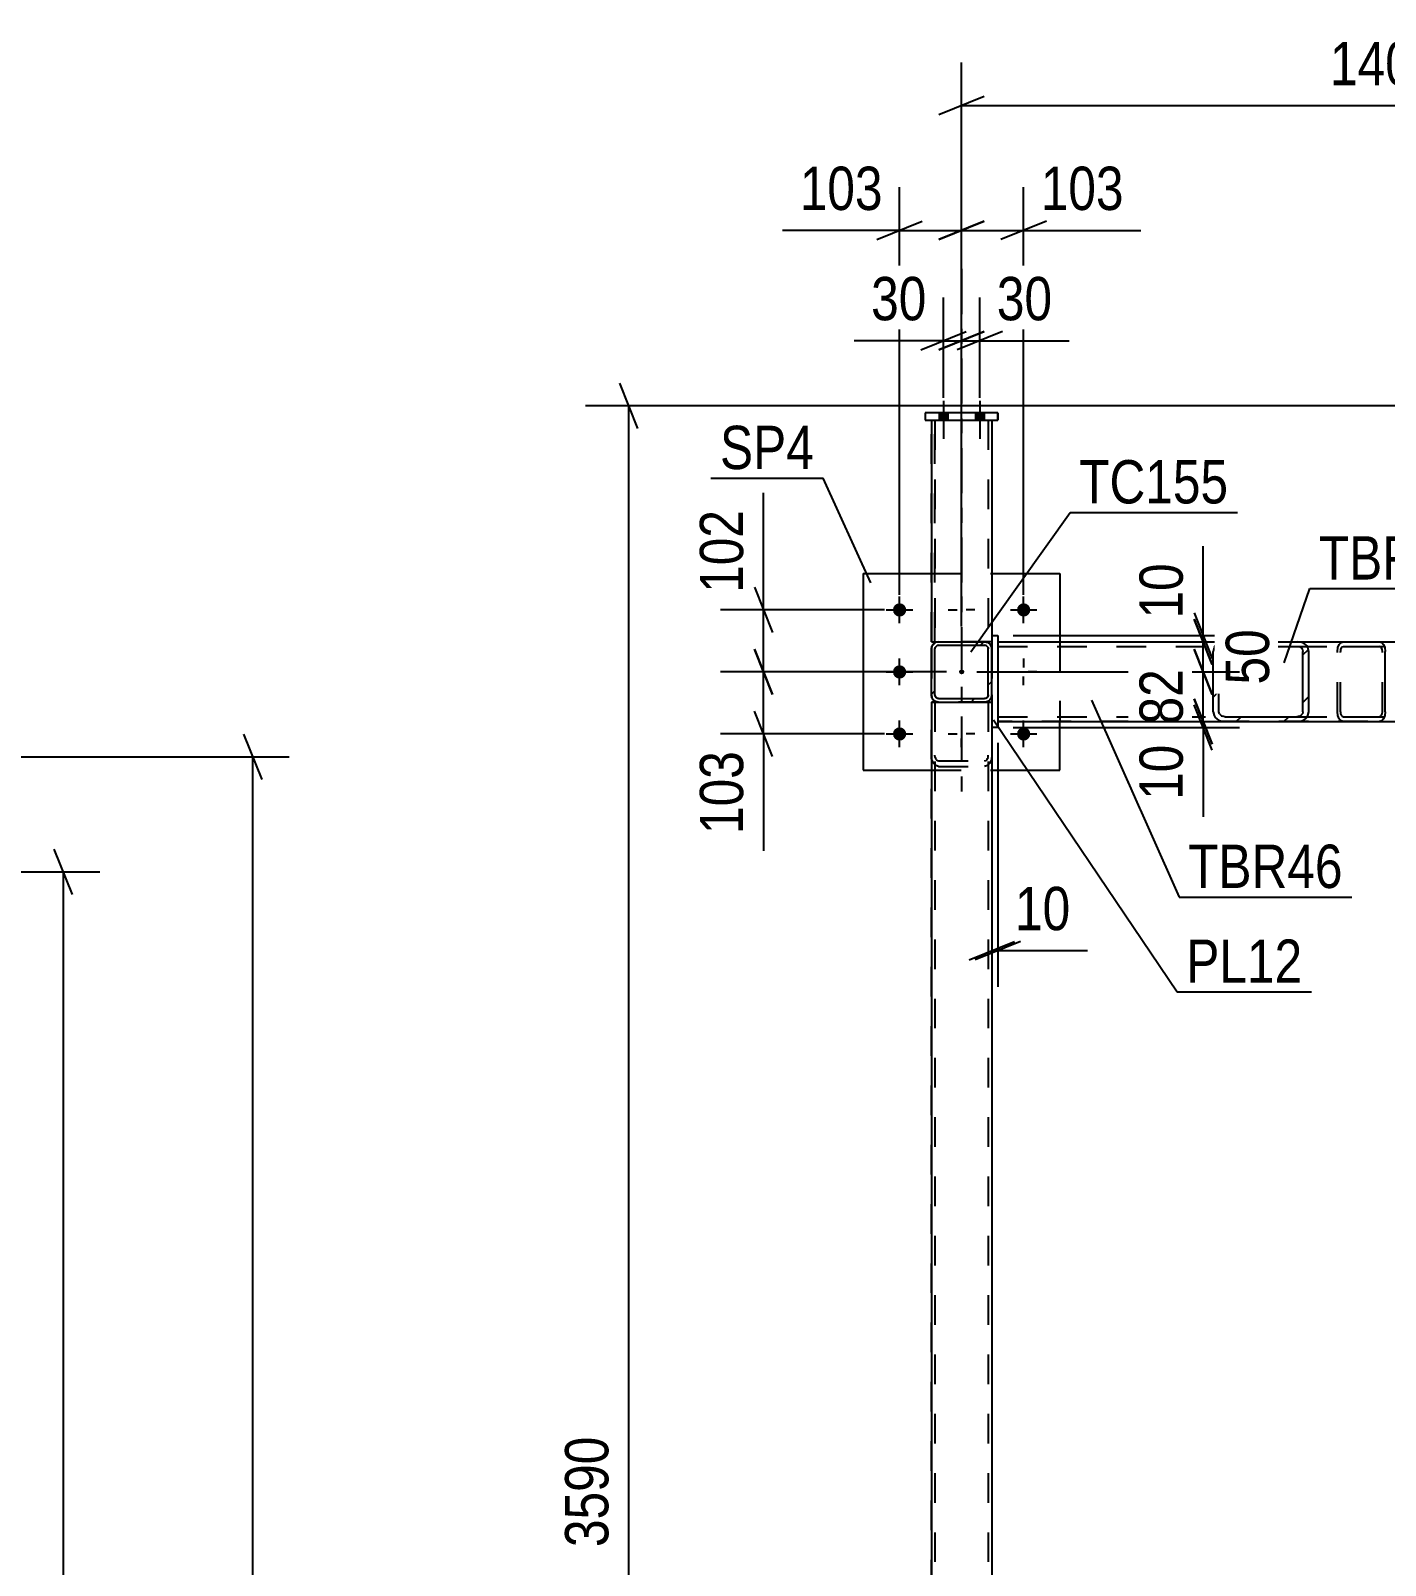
# Model space of a CAD drawing. Header units: millimetres. Extents: x -851 to 338, y -786 to 55.
# Drawn here: x -60.4 to 29.1, y -236.6 to -135.2 of the extents above; entities that cross this region are included whole.
import ezdxf

# ---------------------------------------------------------------- set-up
doc = ezdxf.new("R2010")
doc.units = ezdxf.units.MM
doc.linetypes.add('DXK_LINE_DOT2', pattern=[3.9198, 1.9599, -1.9599])
doc.linetypes.add('DXK_LINE_DOT3', pattern=[5.9187, 2.979, -0.9799, 0.9799, -0.9799])
doc.styles.add('Arial Narrow', font='ARIALN.TTF', dxfattribs={"height": 0.2})

# ---------------------------------------------------------------- blocks, each defined once
blk = doc.blocks.new('Part-232933133-10130 - 10128')
at = {"linetype": 'Continuous'}
h = blk.add_hatch(dxfattribs=at)
h.set_pattern_fill('', scale=0.7, style=0, pattern_type=0)
h.set_pattern_definition([(45, (-0.5788, -175.5935), (-1.5715, 1.5715), [])])
h.paths.add_polyline_path([(-0.4, -175.56), (-0.58, -175.59), (-0.73, -175.7), (-0.84, -175.85), (-0.88, -176.04), (-0.88, -179.08), (-0.84, -179.26), (-0.73, -179.42), (-0.58, -179.52), (-0.4, -179.56), (2.64, -179.56), (2.83, -179.52), (2.98, -179.42), (3.09, -179.26), (3.12, -179.08), (3.12, -176.04), (3.09, -175.85), (2.98, -175.7), (2.83, -175.59), (2.64, -175.56)])
h.paths.add_polyline_path([(2.64, -175.8), (2.74, -175.82), (2.81, -175.87), (2.87, -175.95), (2.88, -176.04), (2.88, -179.08), (2.87, -179.17), (2.81, -179.25), (2.74, -179.3), (2.64, -179.32), (-0.4, -179.32), (-0.49, -179.3), (-0.56, -179.25), (-0.62, -179.17), (-0.64, -179.08), (-0.64, -176.04), (-0.62, -175.95), (-0.56, -175.87), (-0.49, -175.82), (-0.4, -175.8)])
blk.add_hatch(color=30, dxfattribs=at).paths.add_polyline_path([(1.12, -177.66, -1), (1.12, -177.46, -1)])
at = {"color": 7, "linetype": 'DXK_LINE_DOT2'}
for p, q in [((-0.88, -176.04), (-0.84, -175.85)), ((-0.88, -176.04), (-0.88, -179.08)), ((-0.88, -176.04), (-0.88, -176.04)), ((-0.62, -175.95), (-0.64, -176.04)), ((-0.64, -179.08), (-0.64, -176.04)), ((-0.56, -175.87), (-0.62, -175.95)), ((-0.58, -175.59), (-0.4, -175.56)), ((-0.49, -175.82), (-0.56, -175.87)), ((-0.4, -175.8), (-0.49, -175.82)), ((-0.4, -175.56), (2.64, -175.56)), ((-0.4, -175.8), (2.64, -175.8)), ((2.64, -175.56), (2.74, -175.58)), ((2.74, -175.82), (2.64, -175.8)), ((2.74, -175.58), (2.83, -175.59)), ((2.81, -175.87), (2.74, -175.82)), ((2.87, -175.95), (2.81, -175.87)), ((2.88, -176.04), (2.87, -175.95)), ((2.88, -179.08), (2.88, -176.04)), ((3.09, -175.85), (3.12, -176.04)), ((3.12, -179.08), (3.12, -176.04)), ((-0.84, -179.26), (-0.88, -179.08)), ((-0.64, -179.08), (-0.62, -179.17)), ((-0.62, -179.17), (-0.56, -179.25)), ((-0.4, -179.56), (-0.58, -179.52)), ((-0.56, -179.25), (-0.49, -179.3)), ((-0.49, -179.3), (-0.4, -179.32)), ((-0.4, -179.32), (2.64, -179.32)), ((-0.4, -179.56), (2.64, -179.56)), ((2.64, -179.32), (2.74, -179.3)), ((2.83, -179.52), (2.64, -179.56)), ((2.74, -179.3), (2.81, -179.25)), ((2.81, -179.25), (2.87, -179.17)), ((2.87, -179.17), (2.88, -179.08)), ((3.12, -179.08), (3.09, -179.26))]:
    blk.add_line(p, q, dxfattribs=at)
at = {"color": 2, "linetype": 'Continuous'}
for p, q in [((-0.84, -175.85), (-0.88, -176.04)), ((-0.88, -176.04), (-0.88, -176.04)), ((-0.88, -179.08), (-0.88, -176.04)), ((-0.64, -176.04), (-0.62, -175.95)), ((-0.64, -176.04), (-0.64, -176.04)), ((-0.64, -179.08), (-0.64, -176.04)), ((-0.62, -175.95), (-0.56, -175.87)), ((-0.4, -175.56), (-0.58, -175.59)), ((-0.56, -175.87), (-0.49, -175.82)), ((-0.49, -175.82), (-0.4, -175.8)), ((-0.4, -175.56), (-0.4, -175.56)), ((-0.4, -175.56), (2.64, -175.56)), ((-0.4, -175.8), (-0.4, -175.8)), ((-0.4, -175.8), (2.64, -175.8)), ((2.64, -175.56), (2.64, -175.56)), ((2.83, -175.59), (2.64, -175.56)), ((2.64, -175.8), (2.64, -175.8)), ((2.64, -175.8), (2.74, -175.82)), ((2.74, -175.82), (2.81, -175.87)), ((2.81, -175.87), (2.87, -175.95)), ((2.87, -175.95), (2.88, -176.04)), ((2.88, -176.04), (2.88, -176.04)), ((2.88, -179.08), (2.88, -176.04)), ((3.12, -176.04), (3.09, -175.85)), ((3.12, -176.04), (3.12, -176.04)), ((3.12, -179.08), (3.12, -176.04)), ((-0.88, -179.08), (-0.88, -179.08)), ((-0.88, -179.08), (-0.84, -179.26)), ((-0.64, -179.08), (-0.64, -179.08)), ((-0.62, -179.17), (-0.64, -179.08)), ((-0.56, -179.25), (-0.62, -179.17)), ((-0.58, -179.52), (-0.4, -179.56)), ((-0.49, -179.3), (-0.56, -179.25)), ((-0.4, -179.32), (-0.49, -179.3)), ((-0.4, -179.32), (-0.4, -179.32)), ((-0.4, -179.32), (2.64, -179.32)), ((-0.4, -179.56), (-0.4, -179.56)), ((-0.4, -179.56), (2.64, -179.56)), ((2.74, -179.3), (2.64, -179.32)), ((2.64, -179.32), (2.64, -179.32)), ((2.64, -179.56), (2.83, -179.52)), ((2.64, -179.56), (2.64, -179.56)), ((2.81, -179.25), (2.74, -179.3)), ((2.87, -179.17), (2.81, -179.25)), ((2.88, -179.08), (2.87, -179.17)), ((2.88, -179.08), (2.88, -179.08)), ((3.09, -179.26), (3.12, -179.08)), ((3.12, -179.08), (3.12, -179.08))]:
    blk.add_line(p, q, dxfattribs=at)
at = {"color": 30, "linetype": 'DXK_LINE_DOT3'}
blk.add_line((1.12, -177.56), (1.12, -177.56), dxfattribs=at)
at = {"color": 30, "linetype": 'Continuous'}
blk.add_circle((1.12, -177.56), 0.1, dxfattribs=at)
at = {"color": 7, "linetype": 'DXK_LINE_DOT2'}
for centre, start, end in [((-0.4, -176.04), 112.5, 157.5), ((2.64, -176.04), 22.5, 67.5), ((-0.4, -179.08), 202.5, 247.5), ((2.64, -179.08), 292.5, 337.5)]:
    blk.add_arc(centre, 0.48, start, end, dxfattribs=at)
at = {"color": 2, "linetype": 'Continuous'}
for centre, start, end in [((-0.4, -176.04), 112.5, 157.5), ((2.64, -176.04), 22.5, 67.5), ((-0.4, -179.08), 202.5, 247.5), ((2.64, -179.08), 292.5, 337.5)]:
    blk.add_arc(centre, 0.48, start, end, dxfattribs=at)
blk = doc.blocks.new('Bolt-232933133-10207 - 10128')
at = {"linetype": 'Continuous'}
for points in [[(-2.98, -173.02, -1), (-2.98, -173.9, -1)], [(5.22, -173.02, -1), (5.22, -173.9, -1)], [(-2.98, -177.12, -1), (-2.98, -178, -1)], [(-2.98, -181.22, -1), (-2.98, -182.1, -1)], [(5.22, -181.22, -1), (5.22, -182.1, -1)]]:
    blk.add_hatch(color=1, dxfattribs=at).paths.add_polyline_path(points)
at = {"color": 1, "linetype": 'Continuous'}
for p, q in [((-3.86, -173.46), (-2.1, -173.46)), ((-2.98, -174.34), (-2.98, -172.58)), ((0.24, -173.46), (0.83, -173.46)), ((1.12, -172.58), (1.12, -173.16)), ((2, -173.46), (1.42, -173.46)), ((4.34, -173.46), (6.1, -173.46)), ((5.22, -174.34), (5.22, -172.58)), ((1.12, -174.34), (1.12, -173.75)), ((-2.98, -178.44), (-2.98, -176.68)), ((5.22, -176.68), (5.22, -177.26)), ((-3.86, -177.56), (-2.1, -177.56)), ((4.34, -177.56), (4.93, -177.56)), ((5.22, -178.44), (5.22, -177.85)), ((6.1, -177.56), (5.52, -177.56)), ((-2.98, -182.54), (-2.98, -180.78)), ((1.12, -180.78), (1.12, -181.36)), ((5.22, -182.54), (5.22, -180.78)), ((-3.86, -181.66), (-2.1, -181.66)), ((0.24, -181.66), (0.83, -181.66)), ((1.12, -182.54), (1.12, -181.95)), ((2, -181.66), (1.42, -181.66)), ((4.34, -181.66), (6.1, -181.66))]:
    blk.add_line(p, q, dxfattribs=at)
blk = doc.blocks.new('Part-232933133-10540 - 10128')
at = {"color": 7, "linetype": 'DXK_LINE_DOT2'}
for p, q in [((-0.88, -300.93), (-0.88, -179.56)), ((-0.88, -179.56), (3.12, -179.56)), ((-0.64, -179.56), (-0.64, -300.93)), ((2.88, -179.56), (2.88, -300.93)), ((3.12, -179.56), (3.12, -300.93))]:
    blk.add_line(p, q, dxfattribs=at)
blk = doc.blocks.new('Part-232933133-10186 - 10128')
at = {"color": 2, "linetype": 'Continuous'}
for p, q in [((3.12, -175.16), (3.52, -175.16)), ((3.52, -175.16), (3.52, -181.24)), ((3.12, -175.56), (3.12, -176.04)), ((3.12, -179.08), (3.12, -181.24)), ((3.52, -181.24), (3.12, -181.24))]:
    blk.add_line(p, q, dxfattribs=at)
at = {"color": 7, "linetype": 'DXK_LINE_DOT2'}
for p, q in [((3.12, -175.16), (3.12, -175.56)), ((3.12, -176.04), (3.12, -179.08))]:
    blk.add_line(p, q, dxfattribs=at)
blk = doc.blocks.new('Part-232933133-10527 - 10128')
at = {"linetype": 'Continuous'}
h = blk.add_hatch(dxfattribs=at)
h.set_pattern_fill('', scale=0.7, style=0, pattern_type=0)
h.set_pattern_definition([(45, (34.653, -175.6067), (-1.57154, 1.57154), [])])
h.paths.add_polyline_path([(34.95, -175.56), (34.65, -175.61), (34.4, -175.75), (34.24, -175.95), (34.18, -176.2), (34.18, -180.2), (34.24, -180.44), (34.4, -180.65), (34.65, -180.79), (34.95, -180.84), (39.73, -180.84), (40.03, -180.79), (40.28, -180.65), (40.44, -180.44), (40.5, -180.2), (40.5, -176.2), (40.44, -175.95), (40.28, -175.75), (40.03, -175.61), (39.73, -175.56)])
h.paths.add_polyline_path([(39.73, -175.88), (39.88, -175.9), (40, -175.97), (40.09, -176.08), (40.12, -176.2), (40.12, -180.2), (40.09, -180.32), (40, -180.42), (39.88, -180.49), (39.73, -180.52), (34.95, -180.52), (34.8, -180.49), (34.68, -180.42), (34.59, -180.32), (34.56, -180.2), (34.56, -176.2), (34.59, -176.08), (34.68, -175.97), (34.8, -175.9), (34.95, -175.88)])
at = {"color": 2, "linetype": 'Continuous'}
for p, q in [((3.52, -175.56), (18.51, -175.56)), ((28.74, -175.56), (34.95, -175.56)), ((34.24, -175.95), (34.18, -176.2)), ((34.18, -180.2), (34.18, -176.2)), ((34.56, -176.2), (34.59, -176.08)), ((34.56, -180.2), (34.56, -176.2)), ((34.95, -175.56), (34.65, -175.61)), ((34.8, -175.9), (34.95, -175.88)), ((34.95, -175.56), (39.73, -175.56)), ((34.95, -175.88), (39.73, -175.88)), ((40.03, -175.61), (39.73, -175.56)), ((39.73, -175.88), (39.88, -175.9)), ((40.09, -176.08), (40.12, -176.2)), ((40.12, -180.2), (40.12, -176.2)), ((40.5, -176.2), (40.44, -175.95)), ((40.5, -180.2), (40.5, -176.2)), ((34.18, -180.2), (34.24, -180.44)), ((34.59, -180.32), (34.56, -180.2)), ((34.95, -180.52), (34.8, -180.49)), ((34.95, -180.52), (39.73, -180.52)), ((39.88, -180.49), (39.73, -180.52)), ((40.12, -180.2), (40.09, -180.32)), ((40.44, -180.44), (40.5, -180.2)), ((3.52, -180.84), (18.51, -180.84)), ((28.74, -180.84), (34.95, -180.84)), ((34.65, -180.79), (34.95, -180.84)), ((34.95, -180.84), (39.73, -180.84)), ((39.73, -180.84), (40.03, -180.79))]:
    blk.add_line(p, q, dxfattribs=at)
at = {"color": 7, "linetype": 'DXK_LINE_DOT2'}
for p, q in [((3.52, -175.56), (39.73, -175.56)), ((3.52, -175.56), (3.52, -180.84)), ((3.52, -175.88), (34.95, -175.88)), ((3.52, -175.88), (39.73, -175.88)), ((18.51, -175.56), (28.74, -175.56)), ((3.52, -180.52), (39.73, -180.52)), ((3.52, -180.52), (34.95, -180.52)), ((39.73, -180.84), (3.52, -180.84)), ((18.51, -180.84), (28.74, -180.84))]:
    blk.add_line(p, q, dxfattribs=at)
at = {"color": 2, "linetype": 'Continuous'}
for centre, radius, start, end in [((34.87, -176.29), 0.716, 107.7012, 152.0538), ((34.91, -176.24), 0.358, 107.7012, 152.0538), ((39.77, -176.24), 0.358, 27.9464, 72.2988), ((39.81, -176.29), 0.716, 27.9464, 72.2988), ((34.87, -180.11), 0.716, 207.9464, 252.2988), ((34.91, -180.15), 0.358, 207.9464, 252.2988), ((39.77, -180.15), 0.358, 287.7012, 332.0538), ((39.81, -180.11), 0.716, 287.7012, 332.0538)]:
    blk.add_arc(centre, radius, start, end, dxfattribs=at)
blk = doc.blocks.new('Part-232933133-59871 - 10128')
at = {"color": 7, "linetype": 'DXK_LINE_DOT2'}
for p, q in [((3.52, -160.44), (-1.28, -160.44)), ((-1.28, -160.44), (-1.28, -160.92)), ((-1.28, -160.92), (3.52, -160.92)), ((3.52, -160.92), (3.52, -160.44))]:
    blk.add_line(p, q, dxfattribs=at)
blk = doc.blocks.new('Part-232933133-10453 - 10128')
at = {"color": 2, "linetype": 'Continuous'}
for p, q in [((-5.38, -171.06), (-5.38, -184.06)), ((-5.38, -171.06), (-0.88, -171.06)), ((3.12, -171.06), (7.62, -171.06)), ((7.62, -171.06), (7.62, -175.56)), ((7.62, -184.06), (7.62, -180.84)), ((-5.38, -184.06), (-0.88, -184.06)), ((3.12, -184.06), (7.62, -184.06))]:
    blk.add_line(p, q, dxfattribs=at)
at = {"color": 7, "linetype": 'DXK_LINE_DOT2'}
for p, q in [((-0.88, -171.06), (3.12, -171.06)), ((7.62, -175.56), (7.62, -180.84)), ((-0.88, -184.06), (3.12, -184.06))]:
    blk.add_line(p, q, dxfattribs=at)
blk = doc.blocks.new('Part-232933133-10522 - 10128')
at = {"linetype": 'Continuous'}
h = blk.add_hatch(dxfattribs=at)
h.set_pattern_fill('', scale=0.7, style=0, pattern_type=0)
h.set_pattern_definition([(45, (18.221, -175.6067), (-1.57154, 1.57154), [])])
h.paths.add_polyline_path([(18.51, -175.56), (18.22, -175.61), (17.97, -175.75), (17.81, -175.95), (17.75, -176.2), (17.75, -180.2), (17.81, -180.44), (17.97, -180.65), (18.22, -180.79), (18.51, -180.84), (23.3, -180.84), (23.6, -180.79), (23.84, -180.65), (24.01, -180.44), (24.07, -180.2), (24.07, -176.2), (24.01, -175.95), (23.84, -175.75), (23.6, -175.61), (23.3, -175.56)])
h.paths.add_polyline_path([(23.3, -175.88), (23.45, -175.9), (23.57, -175.97), (23.66, -176.08), (23.68, -176.2), (23.68, -180.2), (23.66, -180.32), (23.57, -180.42), (23.45, -180.49), (23.3, -180.52), (18.51, -180.52), (18.37, -180.49), (18.24, -180.42), (18.16, -180.32), (18.13, -180.2), (18.13, -176.2), (18.16, -176.08), (18.24, -175.97), (18.37, -175.9), (18.51, -175.88)])
at = {"color": 2, "linetype": 'Continuous'}
for p, q in [((17.81, -175.95), (17.75, -176.2)), ((17.75, -180.2), (17.75, -176.2)), ((18.13, -176.2), (18.16, -176.08)), ((18.13, -180.2), (18.13, -176.2)), ((18.51, -175.56), (18.22, -175.61)), ((18.37, -175.9), (18.51, -175.88)), ((18.51, -175.56), (23.3, -175.56)), ((18.51, -175.88), (23.3, -175.88)), ((23.3, -175.56), (28.74, -175.56)), ((23.6, -175.61), (23.3, -175.56)), ((23.3, -175.88), (23.45, -175.9)), ((23.66, -176.08), (23.68, -176.2)), ((23.68, -180.2), (23.68, -176.2)), ((24.07, -176.2), (24.01, -175.95)), ((24.07, -180.2), (24.07, -176.2)), ((28.74, -175.56), (28.89, -175.61)), ((28.89, -175.61), (29.01, -175.75)), ((29.01, -175.75), (29.09, -175.95)), ((29.09, -175.95), (29.12, -176.2)), ((29.12, -180.2), (29.12, -176.2)), ((17.75, -180.2), (17.81, -180.44)), ((18.16, -180.32), (18.13, -180.2)), ((18.51, -180.52), (18.37, -180.49)), ((18.51, -180.52), (23.3, -180.52)), ((23.45, -180.49), (23.3, -180.52)), ((23.68, -180.2), (23.66, -180.32)), ((24.01, -180.44), (24.07, -180.2)), ((29.09, -180.44), (29.01, -180.65)), ((29.12, -180.2), (29.09, -180.44)), ((18.22, -180.79), (18.51, -180.84)), ((18.51, -180.84), (23.3, -180.84)), ((23.3, -180.84), (23.6, -180.79)), ((23.3, -180.84), (28.74, -180.84)), ((28.89, -180.79), (28.74, -180.84)), ((29.01, -180.65), (28.89, -180.79))]:
    blk.add_line(p, q, dxfattribs=at)
at = {"color": 7, "linetype": 'DXK_LINE_DOT2'}
for p, q in [((18.51, -175.56), (26.35, -175.56)), ((18.51, -175.88), (26.35, -175.88)), ((23.3, -175.88), (28.74, -175.88)), ((25.96, -176.2), (25.99, -175.95)), ((25.96, -180.2), (25.96, -176.2)), ((25.99, -175.95), (26.08, -175.75)), ((26.08, -175.75), (26.2, -175.61)), ((26.17, -176.08), (26.16, -176.2)), ((26.16, -180.2), (26.16, -176.2)), ((26.21, -175.97), (26.17, -176.08)), ((26.2, -175.61), (26.35, -175.56)), ((26.21, -175.97), (26.23, -175.95)), ((26.23, -175.95), (26.27, -175.9)), ((26.27, -175.9), (26.35, -175.88)), ((26.35, -175.56), (28.74, -175.56)), ((26.35, -175.88), (28.74, -175.88)), ((28.81, -175.9), (28.74, -175.88)), ((28.88, -175.97), (28.81, -175.9)), ((28.92, -176.08), (28.88, -175.97)), ((28.93, -176.2), (28.92, -176.08)), ((28.93, -180.2), (28.93, -176.2)), ((18.51, -180.52), (26.35, -180.52)), ((23.3, -180.52), (28.74, -180.52)), ((25.99, -180.44), (25.96, -180.2)), ((26.08, -180.65), (25.99, -180.44)), ((26.16, -180.2), (26.17, -180.32)), ((26.17, -180.32), (26.21, -180.42)), ((26.21, -180.42), (26.27, -180.49)), ((26.27, -180.49), (26.35, -180.52)), ((26.35, -180.52), (28.74, -180.52)), ((28.74, -180.52), (28.81, -180.49)), ((28.81, -180.49), (28.88, -180.42)), ((28.88, -180.42), (28.92, -180.32)), ((28.92, -180.32), (28.93, -180.2)), ((18.51, -180.84), (26.35, -180.84)), ((26.2, -180.79), (26.08, -180.65)), ((26.35, -180.84), (26.2, -180.79)), ((26.35, -180.84), (28.74, -180.84))]:
    blk.add_line(p, q, dxfattribs=at)
at = {"color": 2, "linetype": 'Continuous'}
for centre, radius, start, end in [((18.44, -176.29), 0.716, 107.7012, 152.0536), ((18.48, -176.24), 0.358, 107.7012, 152.0536), ((23.34, -176.24), 0.358, 27.9462, 72.2988), ((23.38, -176.29), 0.716, 27.9462, 72.2988), ((18.44, -180.11), 0.716, 207.9462, 252.2988), ((18.48, -180.15), 0.358, 207.9462, 252.2988), ((23.34, -180.15), 0.358, 287.7012, 332.0536), ((23.38, -180.11), 0.716, 287.7012, 332.0536)]:
    blk.add_arc(centre, radius, start, end, dxfattribs=at)
blk = doc.blocks.new('Part-232933133-10471 - 10128')
at = {"color": 2, "linetype": 'Continuous'}
for p, q in [((-0.88, -179.56), (-0.88, -256.75)), ((-0.88, -179.56), (-0.84, -179.56)), ((-0.84, -179.56), (-0.58, -179.56)), ((-0.58, -179.56), (-0.4, -179.56)), ((2.64, -179.56), (3.09, -179.56)), ((3.09, -179.56), (3.12, -179.56)), ((3.12, -181.24), (3.12, -256.75))]:
    blk.add_line(p, q, dxfattribs=at)
at = {"color": 7, "linetype": 'DXK_LINE_DOT2'}
for p, q in [((-0.64, -179.56), (-0.88, -179.56)), ((2.87, -179.56), (-0.64, -179.56)), ((-0.64, -179.56), (-0.64, -179.56)), ((-0.64, -179.56), (-0.64, -300.94)), ((-0.4, -179.56), (2.64, -179.56)), ((2.87, -179.56), (2.88, -179.56)), ((2.88, -179.56), (3.12, -179.56)), ((2.88, -179.56), (2.88, -300.94)), ((3.12, -179.56), (3.12, -183.06)), ((-0.84, -183.35), (-0.88, -183.06)), ((-0.73, -183.59), (-0.84, -183.35)), ((-0.58, -183.75), (-0.73, -183.59)), ((-0.62, -183.21), (-0.64, -183.06)), ((-0.58, -183.29), (-0.62, -183.21)), ((-0.56, -183.33), (-0.58, -183.29)), ((-0.56, -183.33), (-0.49, -183.41)), ((-0.49, -183.41), (-0.4, -183.44)), ((-0.4, -183.44), (2.64, -183.44)), ((2.64, -183.44), (2.74, -183.41)), ((2.74, -183.41), (2.81, -183.33)), ((2.81, -183.33), (2.83, -183.29)), ((2.83, -183.29), (2.87, -183.21)), ((2.98, -183.59), (2.83, -183.75)), ((2.87, -183.21), (2.88, -183.06)), ((3.09, -183.35), (2.98, -183.59)), ((3.12, -183.06), (3.09, -183.35)), ((-0.4, -183.81), (-0.58, -183.75)), ((-0.4, -183.81), (2.64, -183.81)), ((2.83, -183.75), (2.64, -183.81))]:
    blk.add_line(p, q, dxfattribs=at)
blk = doc.blocks.new('Part-232933133-59866 - 10128')
at = {"color": 7, "linetype": 'DXK_LINE_DOT3'}
blk.add_line((1.12, -150.92), (1.12, -185.56), dxfattribs=at)
at = {"color": 2, "linetype": 'Continuous'}
for p, q in [((-0.88, -160.92), (-0.88, -175.56)), ((3.12, -160.92), (3.12, -175.56)), ((-0.88, -175.56), (-0.41, -175.56)), ((3.09, -175.56), (2.66, -175.56)), ((3.09, -175.56), (3.12, -175.56))]:
    blk.add_line(p, q, dxfattribs=at)
at = {"color": 7, "linetype": 'DXK_LINE_DOT2'}
for p, q in [((-0.88, -160.92), (3.12, -160.92)), ((-0.64, -160.92), (-0.64, -175.56)), ((2.88, -160.92), (2.88, -175.56)), ((-0.41, -175.56), (2.66, -175.56)), ((2.64, -175.56), (2.66, -175.56)), ((3.12, -175.56), (3.09, -175.56))]:
    blk.add_line(p, q, dxfattribs=at)
blk = doc.blocks.new('Part-232933133-59867 - 10128')
at = {"color": 2, "linetype": 'Continuous'}
for p, q in [((3.52, -160.44), (-1.28, -160.44)), ((-1.28, -160.44), (-1.28, -160.92)), ((-1.28, -160.92), (3.52, -160.92)), ((3.52, -160.44), (3.52, -160.92))]:
    blk.add_line(p, q, dxfattribs=at)
blk = doc.blocks.new('Part-232933133-59870 - 10128')
at = {"color": 7, "linetype": 'DXK_LINE_DOT3'}
blk.add_line((1.12, -150.92), (1.12, -185.56), dxfattribs=at)
at = {"color": 7, "linetype": 'DXK_LINE_DOT2'}
for p, q in [((-0.88, -160.92), (3.12, -160.92)), ((-0.88, -175.56), (-0.88, -160.92)), ((-0.64, -175.56), (-0.64, -160.92)), ((2.88, -160.92), (2.88, -175.56)), ((3.12, -160.92), (3.12, -175.56)), ((3.12, -175.56), (-0.88, -175.56))]:
    blk.add_line(p, q, dxfattribs=at)
blk = doc.blocks.new('Part-232933133-59874 - 10128')
at = {"color": 7, "linetype": 'DXK_LINE_DOT3'}
blk.add_line((1.12, -150.92), (1.12, -185.56), dxfattribs=at)
at = {"color": 7, "linetype": 'DXK_LINE_DOT2'}
for p, q in [((-0.88, -160.92), (3.12, -160.92)), ((-0.88, -175.56), (-0.88, -160.92)), ((-0.64, -175.56), (-0.64, -160.92)), ((2.88, -160.92), (2.88, -175.56)), ((3.12, -160.92), (3.12, -175.56)), ((3.12, -175.56), (-0.88, -175.56))]:
    blk.add_line(p, q, dxfattribs=at)
blk = doc.blocks.new('Part-232933133-59875 - 10128')
at = {"color": 7, "linetype": 'DXK_LINE_DOT2'}
for p, q in [((3.52, -160.44), (-1.28, -160.44)), ((-1.28, -160.44), (-1.28, -160.92)), ((-1.28, -160.92), (3.52, -160.92)), ((3.52, -160.92), (3.52, -160.44))]:
    blk.add_line(p, q, dxfattribs=at)
blk = doc.blocks.new('Bolt-232933133-59934 - 10128')
at = {"linetype": 'Continuous'}
for points in [[(-0.36, -160.92), (0.2, -160.92), (0.2, -160.44), (-0.36, -160.44)], [(-0.36, -160.92), (0.2, -160.92), (0.2, -160.44), (-0.36, -160.44)], [(2.04, -160.92), (2.6, -160.92), (2.6, -160.44), (2.04, -160.44)], [(2.04, -160.92), (2.6, -160.92), (2.6, -160.44), (2.04, -160.44)]]:
    blk.add_hatch(color=1, dxfattribs=at).paths.add_polyline_path(points)
at = {"color": 1, "linetype": 'Continuous'}
for p, q in [((-0.08, -159.64), (-0.08, -162.16)), ((-0.08, -159.64), (-0.08, -162.16)), ((2.32, -159.64), (2.32, -162.16)), ((2.32, -159.64), (2.32, -162.16)), ((-0.36, -160.44), (-0.36, -160.92)), ((-0.36, -160.44), (-0.36, -160.92)), ((0.2, -160.44), (0.2, -160.92)), ((0.2, -160.44), (0.2, -160.92)), ((2.04, -160.44), (2.04, -160.92)), ((2.04, -160.44), (2.04, -160.92)), ((2.6, -160.44), (2.6, -160.92)), ((2.6, -160.44), (2.6, -160.92))]:
    blk.add_line(p, q, dxfattribs=at)
blk = doc.blocks.new('Bolt-232933133-59936 - 10128')
at = {"linetype": 'Continuous'}
for points in [[(-0.36, -160.92), (0.2, -160.92), (0.2, -160.44), (-0.36, -160.44)], [(-0.36, -160.92), (0.2, -160.92), (0.2, -160.44), (-0.36, -160.44)], [(2.04, -160.92), (2.6, -160.92), (2.6, -160.44), (2.04, -160.44)], [(2.04, -160.92), (2.6, -160.92), (2.6, -160.44), (2.04, -160.44)]]:
    blk.add_hatch(color=1, dxfattribs=at).paths.add_polyline_path(points)
at = {"color": 1, "linetype": 'Continuous'}
for p, q in [((-0.08, -159.64), (-0.08, -162.16)), ((-0.08, -159.64), (-0.08, -162.16)), ((2.32, -159.64), (2.32, -162.16)), ((2.32, -159.64), (2.32, -162.16)), ((-0.36, -160.44), (-0.36, -160.92)), ((-0.36, -160.44), (-0.36, -160.92)), ((0.2, -160.44), (0.2, -160.92)), ((0.2, -160.44), (0.2, -160.92)), ((2.04, -160.44), (2.04, -160.92)), ((2.04, -160.44), (2.04, -160.92)), ((2.6, -160.44), (2.6, -160.92)), ((2.6, -160.44), (2.6, -160.92))]:
    blk.add_line(p, q, dxfattribs=at)
blk = doc.blocks.new('Bolt-232933133-59938 - 10128')
at = {"linetype": 'Continuous'}
for points in [[(-0.36, -160.92), (0.2, -160.92), (0.2, -160.44), (-0.36, -160.44)], [(-0.36, -160.92), (0.2, -160.92), (0.2, -160.44), (-0.36, -160.44)], [(2.04, -160.92), (2.6, -160.92), (2.6, -160.44), (2.04, -160.44)], [(2.04, -160.92), (2.6, -160.92), (2.6, -160.44), (2.04, -160.44)]]:
    blk.add_hatch(color=1, dxfattribs=at).paths.add_polyline_path(points)
at = {"color": 1, "linetype": 'Continuous'}
for p, q in [((-0.08, -159.64), (-0.08, -162.16)), ((-0.08, -159.64), (-0.08, -162.16)), ((2.32, -159.64), (2.32, -162.16)), ((2.32, -159.64), (2.32, -162.16)), ((-0.36, -160.44), (-0.36, -160.92)), ((-0.36, -160.44), (-0.36, -160.92)), ((0.2, -160.44), (0.2, -160.92)), ((0.2, -160.44), (0.2, -160.92)), ((2.04, -160.44), (2.04, -160.92)), ((2.04, -160.44), (2.04, -160.92)), ((2.6, -160.44), (2.6, -160.92)), ((2.6, -160.44), (2.6, -160.92))]:
    blk.add_line(p, q, dxfattribs=at)
blk = doc.blocks.new('StraightDimension-232933133-8412 - 7182')
at = {"color": 7, "linetype": 'Continuous'}
for p, q in [((-57.65, -192.27), (-58.85, -189.27)), ((-85, -190.77), (-55.85, -190.77)), ((-58.25, -315.77), (-58.25, -190.77))]:
    blk.add_line(p, q, dxfattribs=at)
blk = doc.blocks.new('StraightDimension-232933133-8401 - 7182')
at = {"color": 7, "linetype": 'Continuous'}
for p, q in [((-45.12, -184.67), (-46.32, -181.67)), ((-85, -183.17), (-43.32, -183.17)), ((-45.72, -323.37), (-45.72, -183.17))]:
    blk.add_line(p, q, dxfattribs=at)
blk = doc.blocks.new('StraightDimension-232933133-20250 - 10128')
at = {"color": 7, "linetype": 'Continuous'}
for p, q in [((-12.57, -176.06), (-11.37, -179.06)), ((0.12, -177.56), (-14.82, -177.56)), ((-11.97, -181.66), (-11.97, -177.56)), ((-11.37, -183.16), (-12.57, -180.16)), ((-3.98, -181.66), (-14.82, -181.66)), ((-11.97, -181.66), (-11.97, -189.39)), ((-11.97, -181.66), (-11.97, -189.39))]:
    blk.add_line(p, q, dxfattribs=at)
at = {"color": 0}
blk.add_wipeout([(-12.72, -182.18), (-16.92, -182.18), (-16.92, -188.87), (-12.72, -188.87)], dxfattribs=at)
at = {"color": 3, "style": 'Arial Narrow'}
blk.add_text('103', height=2.863, rotation=90.0002, dxfattribs=at).set_placement((-13.32, -188.27))
blk = doc.blocks.new('StraightDimension-232933133-65411 - 10128')
at = {"color": 7, "linetype": 'Continuous'}
for p, q in [((-20.28, -161.46), (-21.48, -158.46)), ((54.12, -159.96), (-23.73, -159.96)), ((-20.88, -303.56), (-20.88, -159.96))]:
    blk.add_line(p, q, dxfattribs=at)
at = {"color": 0}
blk.add_wipeout([(-21.63, -227.5), (-25.83, -227.5), (-25.83, -236.01), (-21.63, -236.01)], dxfattribs=at)
at = {"color": 3, "style": 'Arial Narrow'}
blk.add_text('3590', height=2.863, rotation=90.0002, dxfattribs=at).set_placement((-22.23, -235.41))
blk = doc.blocks.new('StraightDimension-232933133-10579 - 10128')
at = {"color": 7, "linetype": 'Continuous'}
for p, q in [((1.12, -174.56), (1.12, -137.27)), ((57.12, -174.56), (57.12, -137.27)), ((2.62, -139.52), (-0.38, -140.72)), ((55.62, -140.72), (58.62, -139.52)), ((1.12, -140.12), (57.12, -140.12))]:
    blk.add_line(p, q, dxfattribs=at)
at = {"color": 0}
blk.add_wipeout([(33.38, -139.37), (33.38, -135.17), (24.87, -135.17), (24.87, -139.37)], dxfattribs=at)
at = {"color": 3, "style": 'Arial Narrow'}
blk.add_text('1400', height=2.863, dxfattribs=at).set_placement((25.47, -138.77))
blk = doc.blocks.new('StraightDimension-232933133-20246 - 10128')
at = {"color": 7, "linetype": 'Continuous'}
for p, q in [((-2.98, -172.46), (-2.98, -145.52)), ((1.12, -172.46), (1.12, -145.52)), ((-4.48, -148.97), (-1.48, -147.77)), ((2.62, -147.77), (-0.38, -148.97)), ((-2.98, -148.37), (-10.71, -148.37)), ((-2.98, -148.37), (-10.71, -148.37)), ((-2.98, -148.37), (1.12, -148.37))]:
    blk.add_line(p, q, dxfattribs=at)
at = {"color": 0}
blk.add_wipeout([(-3.5, -147.62), (-3.5, -143.42), (-10.18, -143.42), (-10.18, -147.62)], dxfattribs=at)
at = {"color": 3, "style": 'Arial Narrow'}
blk.add_text('103', height=2.863, dxfattribs=at).set_placement((-9.58, -147.02))
blk = doc.blocks.new('StraightDimension-232933133-20248 - 10128')
at = {"color": 7, "linetype": 'Continuous'}
for p, q in [((1.12, -172.46), (1.12, -145.52)), ((5.22, -172.46), (5.22, -145.52)), ((-0.38, -148.97), (2.62, -147.77)), ((6.72, -147.77), (3.72, -148.97)), ((1.12, -148.37), (5.22, -148.37)), ((5.22, -148.37), (12.96, -148.37)), ((5.22, -148.37), (12.96, -148.37))]:
    blk.add_line(p, q, dxfattribs=at)
at = {"color": 0}
blk.add_wipeout([(12.43, -147.62), (12.43, -143.42), (5.75, -143.42), (5.75, -147.62)], dxfattribs=at)
at = {"color": 3, "style": 'Arial Narrow'}
blk.add_text('103', height=2.863, dxfattribs=at).set_placement((6.35, -147.02))
blk = doc.blocks.new('StraightDimension-232933133-20252 - 10128')
at = {"color": 7, "linetype": 'Continuous'}
for p, q in [((-11.97, -173.46), (-11.97, -165.72)), ((-11.97, -173.46), (-11.97, -165.72)), ((-12.57, -171.96), (-11.37, -174.96)), ((-3.98, -173.46), (-14.82, -173.46)), ((-11.97, -177.56), (-11.97, -173.46)), ((-11.37, -179.06), (-12.57, -176.06)), ((0.12, -177.56), (-14.82, -177.56))]:
    blk.add_line(p, q, dxfattribs=at)
at = {"color": 0}
blk.add_wipeout([(-12.72, -166.25), (-16.92, -166.25), (-16.92, -172.93), (-12.72, -172.93)], dxfattribs=at)
at = {"color": 3, "style": 'Arial Narrow'}
blk.add_text('102', height=2.863, rotation=90.0002, dxfattribs=at).set_placement((-13.32, -172.33))
blk = doc.blocks.new('StraightDimension-232933133-41950 - 10128')
at = {"color": 7, "linetype": 'Continuous'}
for p, q in [((3.12, -182.24), (3.12, -198.38)), ((3.52, -182.24), (3.52, -198.38)), ((1.62, -196.58), (4.62, -195.38)), ((5.02, -195.38), (2.02, -196.58)), ((3.12, -195.98), (3.52, -195.98)), ((3.52, -195.98), (9.43, -195.98)), ((3.52, -195.98), (9.43, -195.98))]:
    blk.add_line(p, q, dxfattribs=at)
at = {"color": 0}
blk.add_wipeout([(8.91, -195.23), (8.91, -191.03), (4.05, -191.03), (4.05, -195.23)], dxfattribs=at)
at = {"color": 3, "style": 'Arial Narrow'}
blk.add_text('10', height=2.863, dxfattribs=at).set_placement((4.65, -194.63))
blk = doc.blocks.new('StraightDimension-232933133-72231 - 10128')
at = {"color": 7, "linetype": 'Continuous'}
for p, q in [((17.09, -175.16), (17.09, -169.25)), ((17.09, -175.16), (17.09, -169.25)), ((16.49, -173.66), (17.69, -176.66)), ((17.69, -177.06), (16.49, -174.06)), ((4.52, -175.16), (19.49, -175.16)), ((17.09, -175.56), (17.09, -175.16)), ((4.52, -175.56), (19.49, -175.56))]:
    blk.add_line(p, q, dxfattribs=at)
at = {"color": 0}
blk.add_wipeout([(16.34, -169.78), (12.14, -169.78), (12.14, -174.63), (16.34, -174.63)], dxfattribs=at)
at = {"color": 3, "style": 'Arial Narrow'}
blk.add_text('10', height=2.863, rotation=90.0002, dxfattribs=at).set_placement((15.74, -174.03))
blk = doc.blocks.new('StraightDimension-232933133-72232 - 10128')
at = {"color": 7, "linetype": 'Continuous'}
for p, q in [((16.49, -174.06), (17.69, -177.06)), ((4.52, -175.56), (19.94, -175.56)), ((17.69, -179.06), (16.49, -176.06)), ((17.09, -177.56), (17.09, -175.56)), ((2.12, -177.56), (19.94, -177.56))]:
    blk.add_line(p, q, dxfattribs=at)
at = {"color": 0}
blk.add_wipeout([(22.04, -174.13), (17.84, -174.13), (17.84, -178.99), (22.04, -178.99)], dxfattribs=at)
at = {"color": 3, "style": 'Arial Narrow'}
blk.add_text('50', height=2.863, rotation=90.0002, dxfattribs=at).set_placement((21.44, -178.39))
blk = doc.blocks.new('StraightDimension-232933133-72233 - 10128')
at = {"color": 7, "linetype": 'Continuous'}
for p, q in [((16.49, -176.06), (17.69, -179.06)), ((2.12, -177.56), (19.49, -177.56)), ((17.09, -180.84), (17.09, -177.56)), ((17.69, -182.34), (16.49, -179.34)), ((4.52, -180.84), (19.49, -180.84))]:
    blk.add_line(p, q, dxfattribs=at)
at = {"color": 0}
blk.add_wipeout([(16.34, -176.77), (12.14, -176.77), (12.14, -181.63), (16.34, -181.63)], dxfattribs=at)
at = {"color": 3, "style": 'Arial Narrow'}
blk.add_text('82', height=2.863, rotation=90.0002, dxfattribs=at).set_placement((15.74, -181.03))
blk = doc.blocks.new('StraightDimension-232933133-72234 - 10128')
at = {"color": 7, "linetype": 'Continuous'}
for p, q in [((16.49, -179.34), (17.69, -182.34)), ((17.69, -182.74), (16.49, -179.74)), ((4.52, -180.84), (19.49, -180.84)), ((4.52, -181.24), (19.49, -181.24)), ((17.09, -181.24), (17.09, -180.84)), ((17.09, -181.24), (17.09, -187.14)), ((17.09, -181.24), (17.09, -187.14))]:
    blk.add_line(p, q, dxfattribs=at)
at = {"color": 0}
blk.add_wipeout([(16.34, -181.76), (12.14, -181.76), (12.14, -186.62), (16.34, -186.62)], dxfattribs=at)
at = {"color": 3, "style": 'Arial Narrow'}
blk.add_text('10', height=2.863, rotation=90.0002, dxfattribs=at).set_placement((15.74, -186.02))
blk = doc.blocks.new('StraightDimension-232933133-72725 - 10128')
at = {"color": 7, "linetype": 'Continuous'}
for p, q in [((1.12, -159.44), (1.12, -152.81)), ((2.32, -159.44), (2.32, -152.81)), ((-0.38, -156.26), (2.62, -155.06)), ((3.82, -155.06), (0.82, -156.26)), ((1.12, -155.66), (2.32, -155.66)), ((2.32, -155.66), (8.23, -155.66)), ((2.32, -155.66), (8.23, -155.66))]:
    blk.add_line(p, q, dxfattribs=at)
at = {"color": 0}
blk.add_wipeout([(7.71, -154.91), (7.71, -150.71), (2.85, -150.71), (2.85, -154.91)], dxfattribs=at)
at = {"color": 3, "style": 'Arial Narrow'}
blk.add_text('30', height=2.863, dxfattribs=at).set_placement((3.45, -154.31))
blk = doc.blocks.new('StraightDimension-232933133-72726 - 10128')
at = {"color": 7, "linetype": 'Continuous'}
for p, q in [((-0.08, -159.44), (-0.08, -152.81)), ((1.12, -159.44), (1.12, -152.81)), ((-1.58, -156.26), (1.42, -155.06)), ((2.62, -155.06), (-0.38, -156.26)), ((-0.08, -155.66), (-5.98, -155.66)), ((-0.08, -155.66), (-5.98, -155.66)), ((-0.08, -155.66), (1.12, -155.66))]:
    blk.add_line(p, q, dxfattribs=at)
at = {"color": 0}
blk.add_wipeout([(-0.6, -154.91), (-0.6, -150.71), (-5.46, -150.71), (-5.46, -154.91)], dxfattribs=at)
at = {"color": 3, "style": 'Arial Narrow'}
blk.add_text('30', height=2.863, dxfattribs=at).set_placement((-4.86, -154.31))
blk = doc.blocks.new('Mark-232933133-10518 - 10128')
at = {"color": 30, "linetype": 'Continuous'}
for p, q in [((22.43, -176.95), (24.13, -172.05)), ((24.13, -172.05), (35.55, -172.05))]:
    blk.add_line(p, q, dxfattribs=at)
at = {"color": 0}
blk.add_wipeout([(34.95, -171.45), (34.95, -168.45), (24.73, -168.45), (24.73, -171.45)], dxfattribs=at)
blk.add_wipeout([(34.95, -171.45), (34.95, -168.45), (24.73, -168.45), (24.73, -171.45)], dxfattribs=at)
at = {"color": 3, "style": 'Arial Narrow'}
blk.add_text('TBR47', height=2.863, dxfattribs=at).set_placement((24.73, -171.45))
blk = doc.blocks.new('Mark-232933133-41863 - 10128')
at = {"color": 30, "linetype": 'Continuous'}
for p, q in [((3.22, -180.72), (15.37, -198.71)), ((15.37, -198.71), (24.24, -198.71))]:
    blk.add_line(p, q, dxfattribs=at)
at = {"color": 0}
blk.add_wipeout([(23.64, -198.11), (23.64, -195.11), (15.97, -195.11), (15.97, -198.11)], dxfattribs=at)
blk.add_wipeout([(23.64, -198.11), (23.64, -195.11), (15.97, -195.11), (15.97, -198.11)], dxfattribs=at)
at = {"color": 3, "style": 'Arial Narrow'}
blk.add_text('PL12', height=2.863, dxfattribs=at).set_placement((15.97, -198.11))
blk = doc.blocks.new('Mark-232933133-42039 - 10128')
at = {"color": 30, "linetype": 'Continuous'}
for p, q in [((1.73, -176.24), (8.29, -167.02)), ((8.29, -167.02), (19.35, -167.02))]:
    blk.add_line(p, q, dxfattribs=at)
at = {"color": 0}
blk.add_wipeout([(18.75, -166.42), (18.75, -163.42), (8.89, -163.42), (8.89, -166.42)], dxfattribs=at)
blk.add_wipeout([(18.75, -166.42), (18.75, -163.42), (8.89, -163.42), (8.89, -166.42)], dxfattribs=at)
at = {"color": 3, "style": 'Arial Narrow'}
blk.add_text('TC155', height=2.863, dxfattribs=at).set_placement((8.89, -166.42))
blk = doc.blocks.new('Mark-232933133-42060 - 10128')
at = {"color": 30, "linetype": 'Continuous'}
for p in [(-15.45, -164.75), (-4.87, -171.67)]:
    blk.add_line(p, (-8.04, -164.75), dxfattribs=at)
at = {"color": 0}
blk.add_wipeout([(-8.64, -164.15), (-8.64, -161.15), (-14.85, -161.15), (-14.85, -164.15)], dxfattribs=at)
blk.add_wipeout([(-8.64, -164.15), (-8.64, -161.15), (-14.85, -161.15), (-14.85, -164.15)], dxfattribs=at)
at = {"color": 3, "style": 'Arial Narrow'}
blk.add_text('SP4', height=2.863, dxfattribs=at).set_placement((-14.85, -164.15))
blk = doc.blocks.new('Mark-232933133-42063 - 10128')
at = {"color": 30, "linetype": 'Continuous'}
for p, q in [((9.7, -179.42), (15.49, -192.44)), ((15.49, -192.44), (26.92, -192.44))]:
    blk.add_line(p, q, dxfattribs=at)
at = {"color": 0}
blk.add_wipeout([(26.32, -191.84), (26.32, -188.84), (16.09, -188.84), (16.09, -191.84)], dxfattribs=at)
blk.add_wipeout([(26.32, -191.84), (26.32, -188.84), (16.09, -188.84), (16.09, -191.84)], dxfattribs=at)
at = {"color": 3, "style": 'Arial Narrow'}
blk.add_text('TBR46', height=2.863, dxfattribs=at).set_placement((16.09, -191.84))

msp = doc.modelspace()

# ---------------------------------------------------------------- block references
for name in ['Part-232933133-59866 - 10128', 'Part-232933133-59870 - 10128', 'Part-232933133-59874 - 10128', 'Bolt-232933133-59934 - 10128', 'Bolt-232933133-59936 - 10128', 'Bolt-232933133-59938 - 10128', 'Part-232933133-59871 - 10128', 'Part-232933133-59867 - 10128', 'Part-232933133-59875 - 10128', 'Part-232933133-10453 - 10128', 'Bolt-232933133-10207 - 10128', 'Part-232933133-10186 - 10128', 'Part-232933133-10130 - 10128', 'Part-232933133-10527 - 10128', 'Part-232933133-10522 - 10128', 'Part-232933133-10540 - 10128', 'Part-232933133-10471 - 10128', 'StraightDimension-232933133-8412 - 7182']:
    msp.add_blockref(name, (0, 0))

# ---------------------------------------------------------------- next in the draw order: block references
for name in ['StraightDimension-232933133-20250 - 10128', 'StraightDimension-232933133-8401 - 7182']:
    msp.add_blockref(name, (0, 0))

# ---------------------------------------------------------------- next in the draw order: block references
msp.add_blockref('StraightDimension-232933133-65411 - 10128', (0, 0))

# ---------------------------------------------------------------- next in the draw order: block references
for name in ['StraightDimension-232933133-10579 - 10128', 'StraightDimension-232933133-41950 - 10128']:
    msp.add_blockref(name, (0, 0))

# ---------------------------------------------------------------- next in the draw order: block references
msp.add_blockref('StraightDimension-232933133-20246 - 10128', (0, 0))

# ---------------------------------------------------------------- next in the draw order: block references
msp.add_blockref('StraightDimension-232933133-20248 - 10128', (0, 0))

# ---------------------------------------------------------------- next in the draw order: block references
for name in ['StraightDimension-232933133-72725 - 10128', 'StraightDimension-232933133-20252 - 10128', 'StraightDimension-232933133-72231 - 10128']:
    msp.add_blockref(name, (0, 0))

# ---------------------------------------------------------------- next in the draw order: block references
for name in ['StraightDimension-232933133-72726 - 10128', 'Mark-232933133-42060 - 10128', 'StraightDimension-232933133-72232 - 10128']:
    msp.add_blockref(name, (0, 0))

# ---------------------------------------------------------------- next in the draw order: block references
for name in ['Mark-232933133-10518 - 10128', 'StraightDimension-232933133-72233 - 10128']:
    msp.add_blockref(name, (0, 0))

# ---------------------------------------------------------------- next in the draw order: block references
for name in ['Mark-232933133-42039 - 10128', 'StraightDimension-232933133-72234 - 10128']:
    msp.add_blockref(name, (0, 0))

# ---------------------------------------------------------------- next in the draw order: block references
msp.add_blockref('Mark-232933133-41863 - 10128', (0, 0))

# ---------------------------------------------------------------- next in the draw order: block references
msp.add_blockref('Mark-232933133-42063 - 10128', (0, 0))

doc.saveas('drawing.dxf')
